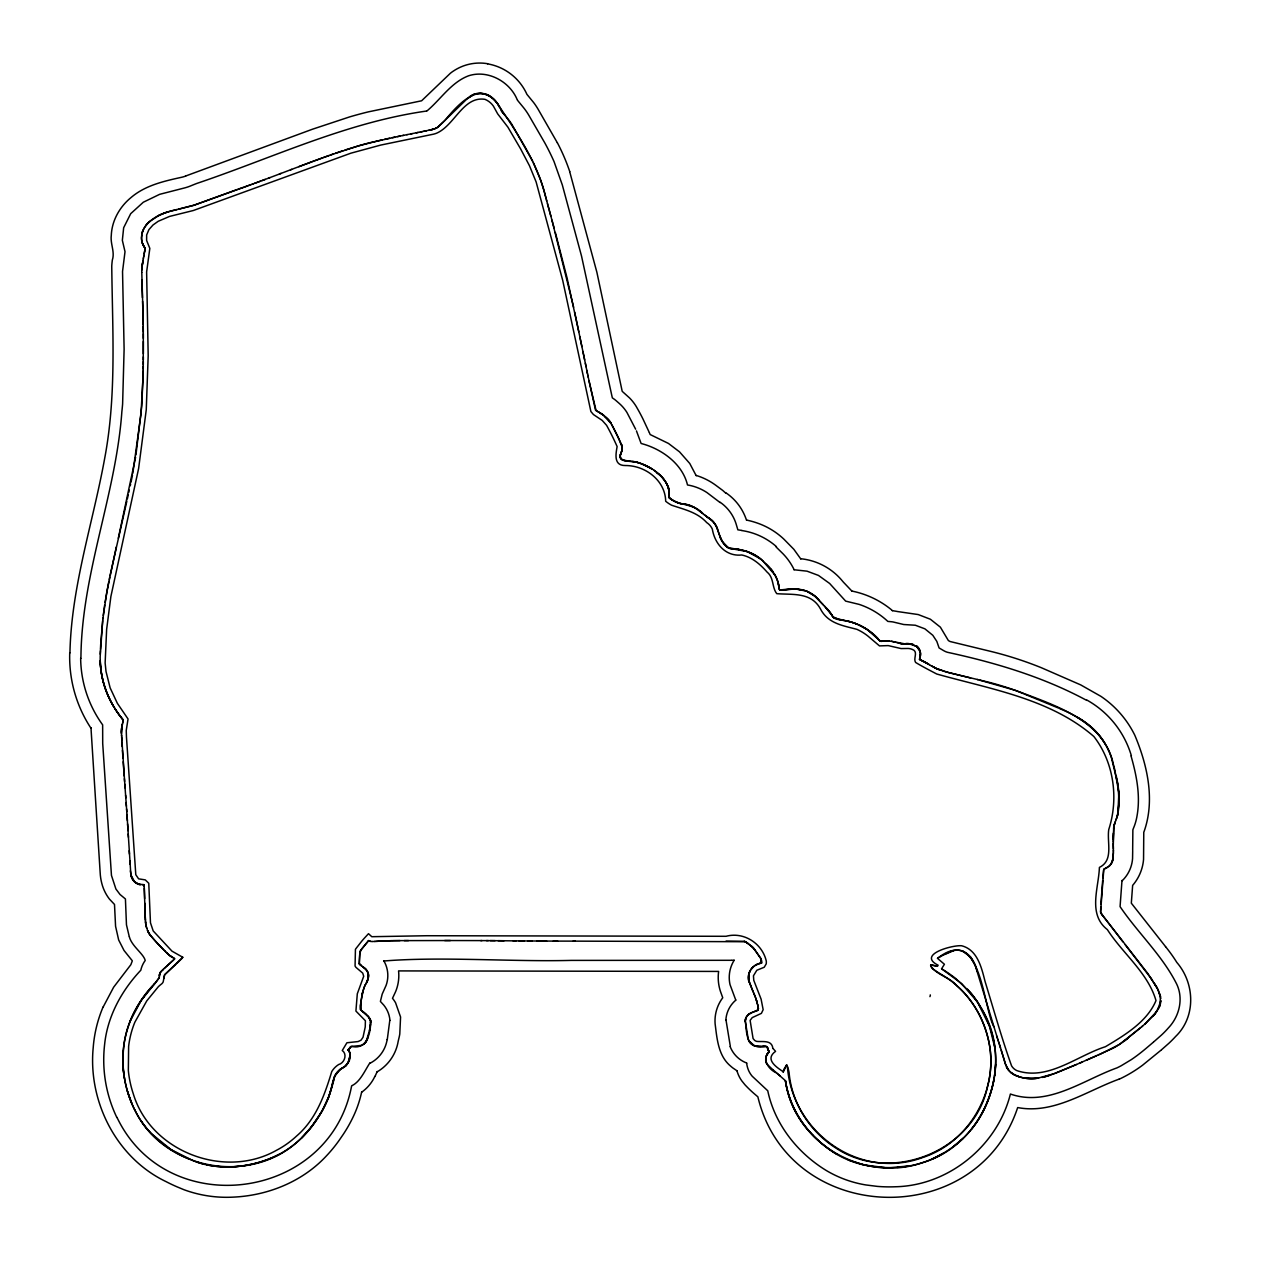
<?xml version="1.0" encoding="UTF-8"?>
<svg xmlns="http://www.w3.org/2000/svg" width="1261" height="1261" viewBox="0 0 1261 1261"><rect width="100%" height="100%" fill="white"/><g stroke="black" fill="none" stroke-linecap="round" stroke-linejoin="round"><path stroke-width="1.5" d="M1115.402 821.557L1113.889 826.381A23.376 23.376 0 0 0 1113.668 828.367L1113.227 841.796M143.376 353.774L143.36 341.447M362.238 1011.101L368.354 1016.697L370.513 1020.969A7.172 7.172 0 0 1 370.576 1021.836C370.876 1032.98 366.604 1050.114 351.787 1046.409M143.202 373.492L143.313 333.724M141.784 272.36L143.013 313.485M143.344 359.952L143.36 356.863M164.198 977.117L164.702 974.643L182.782 957.272L171.985 951.157L153.196 930.933L150.469 922.816L148.766 883.283L145.283 879.894L138.615 878.838L135.794 874.708L126.463 737.023L126.242 730.482L128.039 718.975L117.352 703.307L110.148 687.891L106.019 671.498L105.136 662.971L106.633 629.412L110.889 596.5L138.6 468.588L146.26 409.793L148.183 355.744L146.623 271.966L149.823 248.385L146.623 240.488L146.654 234.972L148.908 229.628L153.022 224.978L158.256 221.258L169.557 216.419L193.359 210.508L350.905 153.18L380.664 145.094L432.996 134.281A23.849 23.849 0 0 0 436.574 133.209C454.622 125.485 463.307 95.773 485.012 99.351A19.167 19.167 0 0 1 493.366 106.066L497.701 113.9L507.899 127.156L520.667 148.971L529.462 165.711L536.114 181.899L562.69 280.289L590.889 411.527L593.442 414.554L602.206 420.417L606.588 425.335A260.27 260.27 0 0 1 617.133 446.583C615.778 454.023 613.508 465.687 625.267 465.53C645.711 465.404 665.335 480.804 665.682 501.263A38.587 38.587 0 0 0 671.498 505.172C684.092 509.491 697.238 512.124 706.743 522.606A15.132 15.132 0 0 1 712.323 529.084C714.751 543.775 725.611 556.747 741.752 554.982C752.108 557.157 760.288 564.345 767.082 572.084C774.033 577.57 771.874 587.516 776.76 593.663C792.349 594.94 811.075 591.85 820.407 608.827C827.894 623.486 842.474 625.488 856.944 629.349A52.158 52.158 0 0 1 867.915 636.064L879.484 645.9L888.233 645.6L901.095 648.564L908.188 648.469A12.831 12.831 0 0 1 912.27 649.399C918.733 651.59 912.885 658.431 915.612 662.451C922.406 666.565 929.641 670.285 936.718 674.005C990.736 689.2 1050.334 698.704 1093.854 736.503C1114.062 762.479 1118.759 798.733 1108.75 829.565C1106.811 842.742 1113.857 860.349 1099.403 867.41C1098.694 888.17 1087.565 914.162 1107.363 929.625C1122.731 953.568 1147.999 972.798 1155.99 1000.588C1147.179 1021.757 1124.639 1035.234 1105.424 1046.709C1076.799 1055.851 1048.049 1081.103 1016.87 1070.621A12.074 12.074 0 0 1 1011.558 1065.829C1001.707 1038.197 993.731 1009.698 985.109 981.61C981.61 967.959 977.638 949.943 961.796 945.797C953.757 944.631 916.416 954.309 938.137 965.217L937.475 966.273L932.557 965.217M772.867 1048.427C771.89 1039.679 762.795 1042.043 756.695 1041.397A8.78 8.78 0 0 1 754.708 1040.42L753.085 1038.56L750.122 1020.401L752.234 1017.611L761.392 1013.371L763.157 1009.698L761.108 999.169L753.763 980.301L753.463 975.778L756.821 970.261L764.229 967.25L766.231 963.861A16.913 16.913 0 0 0 766.294 961.103C762.306 943.559 744.006 931.469 726.052 936.292L426.849 935.725L371.79 936.702L368.496 933.692L364.256 938.294A96.025 96.025 0 0 0 361.702 941.242L355.965 948.556A4.776 4.776 0 0 0 355.429 949.423L355.066 965.989A7.708 7.708 0 0 0 356.012 967.408L362.727 973.129L363.704 976.266L357.304 993.794L355.917 1011.07L365.391 1020.748L365.249 1026.911L363.026 1037.267L361.04 1040.167L358.156 1041.554L346.901 1042.768L342.267 1050.508C347.563 1054.212 344.521 1063.039 338.657 1064.536A21.311 21.311 0 0 0 331.753 1071.566C324.629 1095.068 316.101 1119.248 296.698 1135.94A92.179 92.179 0 0 1 276.49 1150.3C224.348 1179.76 150.485 1151.498 133.256 1093.697A104.789 104.789 0 0 1 128.338 1070.557L128.622 1046.425A90.965 90.965 0 0 1 134.864 1022.198L146.765 1000.887L158.287 986.764A31.541 31.541 0 0 1 160.226 985.014L161.771 983.785A6.447 6.447 0 0 0 163.189 981.878L164.482 974.958L175.846 964.366M143.313 364.571L143.328 361.481M143.297 366.116L143.25 369.189M365.391 984.668C369.836 979.056 369.725 970.198 362.679 966.746M143.234 370.734L141.784 405.932L135.952 454.89M143.171 374.706L140.996 413.876L132.815 473.301M1099.891 1054.417L1119.374 1044.439A121.545 121.545 0 0 0 1123.803 1041.381L1144.799 1024.168L1154.666 1014.317L1159.947 1005.49L1160.483 996.521L1157.283 988.151L1147.809 973.492L1101.673 914.193L1100.585 912.129L1100.774 906.769M767.492 1048.868A3.736 3.736 0 0 0 767.114 1046.709L767.555 1047.781A9.852 9.852 0 0 1 767.823 1048.916A5.801 5.801 0 0 0 769.163 1051.642C761.423 1058.625 768.312 1069.612 776.492 1072.859M767.287 1047.071L767.224 1046.945A5.454 5.454 0 0 1 767.555 1047.781L768.753 1051.043A5.533 5.533 0 0 0 769.21 1051.595L766.436 1055.914A15.164 15.164 0 0 0 766.089 1057.096L765.837 1058.31A11.034 11.034 0 0 0 765.726 1059.587L765.726 1060.406A7.251 7.251 0 0 0 766.042 1062.156L767.019 1063.937A26.481 26.481 0 0 0 768.58 1065.608L768.8 1065.844A109.581 109.581 0 0 0 772.977 1069.785M726.021 1020.102L730.355 1046.551M777.202 1073.458L785.43 1080.693C793.736 1143.065 864.195 1183.307 922.579 1162.642C985.408 1144.326 1016.224 1062.235 980.601 1007.129A104.631 104.631 0 0 0 977.496 1002.054L961.733 983.643L941.589 968.779L944.41 964.271L937.475 958.313L940.864 956.453M164.182 977.401L164.135 978.426M176.918 209.531C165.475 212.053 153.416 216.12 145.835 225.593A22.241 22.241 0 0 0 143.045 230.479A21.059 21.059 0 0 0 142.146 233.127L141.516 237.746A16.913 16.913 0 0 0 144.999 248.118L144.716 250.797M69.938 652.899C71.341 586.475 92.967 522.984 104.726 458.137C116.69 394.709 112.402 330.083 111.756 266.024A79.774 79.774 0 0 1 112.339 260.065C115.082 251.759 110.133 243.783 111.299 235.255C111.898 220.628 119.653 206.914 130.845 197.709C144.999 185.477 163.615 181.237 181.395 177.328A30.374 30.374 0 0 0 185.619 176.083M100.249 654.191L100.376 650.66M348.651 1049.199A12.153 12.153 0 0 0 350.7 1046.598L351.52 1046.425L349.628 1048.127A16.141 16.141 0 0 1 348.666 1049.215L347.878 1050.003A5.107 5.107 0 0 1 349.029 1051.233L349.596 1052.336A5.659 5.659 0 0 1 349.833 1053.187A6.715 6.715 0 0 1 349.928 1053.849A8.48 8.48 0 0 1 349.975 1054.921C351.378 1066.491 338.153 1067.689 334.638 1076.405C329.357 1101.184 317.126 1124.576 297.817 1141.426C249.489 1185.734 163.221 1169.577 134.895 1110.169A115.382 115.382 0 0 1 132.042 1104.021L127.487 1091.38A109.723 109.723 0 0 1 124.508 1078.313C118.203 1045.006 129.678 1010.108 152.739 985.676M100.439 649.352L100.707 644.135M748.876 981.893A14.817 14.817 0 0 1 761.471 963.073L760.667 958.218L755.024 949.99A39.643 39.643 0 0 0 753.337 947.973L748.53 943.874M1100.585 912.129L1103.785 869.428M1100.916 904.137L1102.65 880.493M124.476 1078.313A115.382 115.382 0 0 1 123.342 1051.327A119.874 119.874 0 0 1 123.941 1045.085A103.118 103.118 0 0 1 124.445 1041.444A93.219 93.219 0 0 1 125.879 1034.351A96.924 96.924 0 0 1 130.182 1020.921L141.09 1000.619L155.576 982.697A9.915 9.915 0 0 1 156.065 982.24L159.39 977.243M941.573 968.795A135.573 135.573 0 0 1 955.838 978.599L970.702 992.943A92.1 92.1 0 0 1 977.496 1002.054L989.444 1026.044L994.819 1047.67A99.209 99.209 0 0 1 995.654 1064.331L994.63 1075.696M100.785 642.826L102.961 618.016M359.7 954.482L359.369 960.677A91.864 91.864 0 0 0 359.306 963.703L366.1 969.662L368.133 973.019A7.897 7.897 0 0 1 368.417 974.091L368.244 978.205L365.942 983.643M359.748 953.694L361.103 949.754M370.592 1021.836A14.454 14.454 0 0 1 370.545 1023.002L370.466 1024.105A47.461 47.461 0 0 1 370.261 1025.981A67.385 67.385 0 0 1 369.473 1030.552L366.131 1041.665A11.207 11.207 0 0 1 363.404 1044.407M141.705 235.271L141.516 237.746A17.039 17.039 0 0 0 141.752 240.63A16.535 16.535 0 0 0 142.414 243.294L145.015 248.118A10.592 10.592 0 0 1 144.92 249.252L144.589 251.601M1121.991 880.477L1120.067 906.627C1138.005 933.124 1162.374 955.428 1176.781 984.274C1183.653 998.901 1179.287 1016.508 1168.411 1027.904A95.064 95.064 0 0 1 1161.413 1035.108L1153.579 1042.012M1102.886 877.861L1103.58 869.948M102.661 620.633L100.202 656.161A109.187 109.187 0 0 0 100.186 658.668A94.559 94.559 0 0 0 113.585 706.381L116.548 711.109A109.297 109.297 0 0 0 123.247 720.047L122.853 722.08M757.498 1004.182L757.877 1005.726A25.472 25.472 0 0 1 758.019 1006.341A23.392 23.392 0 0 1 758.239 1007.649L758.255 1007.775A8.638 8.638 0 0 1 758.365 1009.052L758.16 1007.161A22.383 22.383 0 0 0 758.019 1006.341L757.735 1005.112M159.469 975.21L159.453 975.273A12.689 12.689 0 0 0 159.375 976.629L159.406 975.935A12.405 12.405 0 0 1 159.469 975.21A7.944 7.944 0 0 1 159.69 974.012L160.699 971.932A6.526 6.526 0 0 0 159.706 974.028M102.866 618.883L106.791 592.087M1160.814 1000.824L1157.299 1010.818L1144.799 1024.168M103.26 615.415L104.663 605.012M141.847 269.996A59.44 59.44 0 0 1 142.162 266.103L143.013 260.349M159.375 977.638L154.441 983.816A41.361 41.361 0 0 0 153.464 984.873L152.975 985.408M362.049 1010.975L360.614 1009.793L360.583 1005.143A67.101 67.101 0 0 1 360.977 1001.25L363.294 990.074A51.433 51.433 0 0 1 364.303 987.016L365.517 984.431M349.975 1054.921A11.664 11.664 0 0 1 349.912 1055.835L348.257 1062.109L345.419 1066.239A6.494 6.494 0 0 1 343.906 1067.184A19.719 19.719 0 0 0 340.092 1069.375L334.638 1076.405L328.632 1097.275L321.949 1111.319L311.42 1126.861L301.742 1137.8A97.428 97.428 0 0 1 278.933 1154.445C256.866 1165.668 230.858 1169.893 206.52 1164.77M621.878 450.429A13.635 13.635 0 0 0 622.099 449.279A11.254 11.254 0 0 0 622.146 448.758A10.056 10.056 0 0 0 622.177 448.238A10.892 10.892 0 0 0 622.193 447.718L621.878 450.429A17.78 17.78 0 0 1 621.578 451.564C615.289 463.843 633.605 460.107 639.768 463.181M773.119 1048.6L775.562 1051.359C764.261 1059.413 776.744 1067.405 783.239 1071.708C783.349 1069.139 785.445 1067.247 786.517 1065.072C787.699 1066.175 788.566 1070.006 789.071 1072.37C791.656 1103.359 809.94 1131.684 836.09 1148.188C891.086 1184.457 974.737 1151.104 987.662 1085.831C997.624 1049.168 983.643 1007.571 954.356 983.612C947.752 977.543 939.303 973.776 932.257 968.495C931.832 967.329 929.152 964.192 931.611 965.059M1113.274 845.248L1113.889 826.381A19.104 19.104 0 0 1 1114.551 823.922L1117.404 815.772A36.017 36.017 0 0 0 1117.924 813.345L1118.854 792.854L1114.819 769.888M122.191 725.091L121.466 733.161M135.589 457.27L118.313 538.242M144.668 251.049L144.337 253.035M142.162 266.103A76.858 76.858 0 0 1 142.603 262.903L143.518 257.591M105.057 602.427L108.84 581.4M783.16 1072.26L786.722 1064.741L787.274 1066.175M144.542 251.885L144.195 253.902M1116.095 819.729L1116.852 817.617A29.46 29.46 0 0 0 1117.404 815.772L1119.09 802.059L1118.034 785.635M144.29 253.319L143.36 258.442M994.298 1077.572C991.146 1096.235 983.501 1114.267 971.632 1129.068A98.516 98.516 0 0 1 963.231 1138.226L953.474 1146.47A112.718 112.718 0 0 1 943.149 1153.342L932.383 1158.891A99.509 99.509 0 0 1 921.145 1163.099A100.927 100.927 0 0 1 909.386 1165.936M143.707 256.535L143.88 255.62M107.027 590.794L116.311 547.006M387.285 1039.521L389.791 1020.401M132.468 475.082L131.002 482.206M123.011 721.371L123.042 721.15A26.576 26.576 0 0 0 123.247 720.047A108.241 108.241 0 0 1 115.019 708.761M109.25 579.382L109.66 577.349M110.085 575.331L126.872 501.058M122.963 721.591L122.601 723.231M130.246 485.769L130.624 483.988M122.616 723.152L121.576 728.574A22.194 22.194 0 0 0 121.403 731.238A26.339 26.339 0 0 0 121.419 732.2L121.45 732.688M128.811 492.326L129.284 490.135M127.361 498.867L128.323 494.501M122.443 723.94L122.317 724.523A63.996 63.996 0 0 0 121.844 726.825M1107.568 867.379L1103.895 869.207L1109.176 866.102A12.578 12.578 0 0 0 1111.193 863.675L1113.179 858.394L1113.384 850.103M159.69 974.012L159.453 975.273A7.188 7.188 0 0 1 160.651 971.916M929.94 996.647L930.129 996.064A4.965 4.965 0 0 0 930.319 995.37L930.255 994.882M944.426 671.451L935.567 668.141A74.84 74.84 0 0 1 933.361 666.911L919.521 659.487L920.483 653.608A10.009 10.009 0 0 0 920.278 652.063L916.779 646.483L908.787 643.677A16.724 16.724 0 0 0 907.242 643.63L904.31 643.804M366.273 1014.616A24.968 24.968 0 0 1 365.391 1013.765L361.34 1010.424A9.867 9.867 0 0 1 360.614 1009.809A28.105 28.105 0 0 1 360.599 1005.159L361.923 995.228A47.776 47.776 0 0 1 362.695 992.123L364.587 986.291A20.365 20.365 0 0 1 365.264 984.904M758.302 1009.635L758.255 1009.714A5.06 5.06 0 0 1 757.199 1010.408L751.777 1012.615M142.225 232.828L143.045 230.479M620.853 458.752A4.082 4.082 0 0 1 620.191 456.829L620.333 455.079A6.683 6.683 0 0 1 620.617 454.228L620.743 453.897A29.886 29.886 0 0 0 621.578 451.58M748.277 1014.601A10.514 10.514 0 0 0 747.237 1015.735A11.901 11.901 0 0 0 746.811 1016.319A9.883 9.883 0 0 0 746.417 1016.918A9.063 9.063 0 0 0 745.881 1017.958L745.33 1021.378L748.151 1038.623M103.103 1007.145L113.632 987.221L130.86 964.681L132.326 960.819L124.019 950.463L118.66 939.965L115.571 926.283L114.499 904.452L109.392 899.03A43.489 43.489 0 0 1 102.504 885.868A52.253 52.253 0 0 1 100.155 872.486L91.123 730.198A38.996 38.996 0 0 1 91.202 727.707M374.99 1076.484L376.724 1072.622A41.534 41.534 0 0 0 377.134 1071.519M182.23 958.076L182.782 957.272M182.136 958.234L176.855 963.436M361.497 949.249L366.525 942.992M752.581 990.405L748.75 980.096L749.144 973.24A14.029 14.029 0 0 1 750.563 970.213A14.628 14.628 0 0 1 751.493 968.889L753.495 966.777A15.605 15.605 0 0 1 755.859 965.075L757.64 964.192M349.628 1048.127L347.989 1049.893M366.667 942.818L368.212 941.1M160.935 971.648L163.095 969.536M368.354 940.927L368.653 940.596A6.305 6.305 0 0 0 372.042 941.51M161.187 971.364L163.205 969.425M443.084 122.207L466.523 99.367M444.975 120.347C457.648 104.852 481.481 77.709 498.521 105.246C517.767 134.06 538.1 163.741 545.997 198.166M444.66 120.662L443.714 121.592M443.289 122.002L442.122 123.137M442.769 122.522L437.425 127.408A12.578 12.578 0 0 1 436.338 128.039L436.274 128.086A10.955 10.955 0 0 0 438.812 126.336L439.364 125.769M441.807 123.436L439.49 125.643M426.959 110.952C440.767 99.351 451.17 82.343 468.603 75.786C487.834 69.513 509.822 81.492 517.262 99.824M164.182 968.511L166.042 966.777M162.968 969.646L174.869 958.738L170.172 955.838A25.267 25.267 0 0 1 168.249 954.293L165.317 951.44M166.657 966.21L173.608 959.889M174.239 959.306L174.27 958.392M466.869 99.067L474.12 94.244A16.488 16.488 0 0 1 480.441 93.409C490.734 93.866 497.843 102.377 501.642 111.126A50.125 50.125 0 0 0 503.927 114.121L508.53 119.669A45.097 45.097 0 0 1 512.061 124.713L532.662 161.25M1141.631 1026.895L1142.687 1025.997M1161.444 1049.83L1168.726 1043.414A114.373 114.373 0 0 0 1175.583 1036.51C1196.122 1016.823 1194.924 983.359 1176.828 962.427A153.527 153.527 0 0 0 1165.542 946.648M1140.559 1027.794L1119.374 1044.439A101.668 101.668 0 0 1 1116.3 1046.378A86.016 86.016 0 0 1 1113.242 1048.159L1079.384 1063.275M1153.263 1042.28L1146.202 1048.269A199.916 199.916 0 0 1 1137.107 1055.52L1134.601 1057.348A142.335 142.335 0 0 1 1131.212 1059.697L1121.124 1065.781A119.18 119.18 0 0 1 1116.978 1067.878C1082.963 1080.078 1048.112 1107.158 1010.392 1094.028C997.593 1145.571 948.918 1185.529 895.625 1186.759A147.836 147.836 0 0 1 877.215 1186.38L865.944 1184.962A113.616 113.616 0 0 1 826.412 1170.586C797.504 1152.98 774.758 1124.276 767.76 1090.781L752.155 1076.169A24.29 24.29 0 0 1 748.482 1070.226L747.757 1068.193A26.733 26.733 0 0 1 746.67 1063.338M1160.908 1050.271L1142.624 1065.167A133.634 133.634 0 0 1 1119.074 1079.258M749.412 1013.686L748.214 1014.664A9.584 9.584 0 0 1 749.412 1013.686A7.203 7.203 0 0 1 751.115 1012.835L753.116 1012.142M993.778 1026.627C982.776 1006.294 981.515 924.203 937.553 958.265M941.132 956.295L942.661 955.397M942.865 955.271L953.836 950.573A18.931 18.931 0 0 1 955.775 950.242L958.187 950.148A13.981 13.981 0 0 1 962.915 951.188L970.671 957.194L975.273 965.469L997.53 1038.481M757.136 1010.471L757.215 1010.439A5.769 5.769 0 0 0 758.176 1009.809L757.798 1010.093A8.133 8.133 0 0 1 757.073 1010.502A16.708 16.708 0 0 1 755.985 1011.023L755.843 1011.086A35.544 35.544 0 0 1 755.071 1011.401L754.299 1011.7M436.133 128.149L435.912 128.259A14.344 14.344 0 0 0 436.338 128.039M343.906 1067.184L340.092 1069.391A16.33 16.33 0 0 0 337.317 1072.023A19.278 19.278 0 0 0 334.654 1076.405M369.962 1062.802C365.028 1070.148 360.236 1081.985 351.693 1085.784A26.245 26.245 0 0 0 351.535 1086.336C329.688 1200.913 167.082 1222.319 116.989 1117.404M1119.027 1079.164C1086.462 1090.938 1054.023 1114.488 1017.674 1107.568C976.455 1232.044 788.787 1225.755 757.861 1096.818L753.684 1093.24A117.399 117.399 0 0 1 744.967 1084.791L741.767 1080.835A32.392 32.392 0 0 1 736.944 1070.762M1086.225 1060.28L1095.005 1056.482M1082.253 1062.03L1058.42 1072.023M1076.5 1064.52L1052.935 1074.12M1095.825 1056.135L1096.629 1055.788M1098.268 1055.11L1099.072 1054.763M185.603 176.036L312.381 129.252L349.754 116.863A404.639 404.639 0 0 1 368.354 111.866L421.615 100.785L450.303 73.327A41.834 41.834 0 0 1 452.541 71.625L455.205 69.907A47.146 47.146 0 0 1 487.597 63.712M1057.695 1072.307L1054.779 1073.442M279.453 174.018L291.717 169.352M268.388 178.195L281.03 173.419M290.534 169.809L310.931 162.117M269.98 177.612L254.517 183.381M298.841 166.657L322.028 158.035M265.236 179.393L262.067 180.575M260.491 181.174L244.776 186.896M1054.038 1073.71L1037.693 1078.234L1024.31 1078.045A37.893 37.893 0 0 1 1018.793 1076.595A40.399 40.399 0 0 1 1016.051 1075.538L1015.83 1075.444A25.803 25.803 0 0 1 1014.301 1074.735L1011.023 1072.559A16.645 16.645 0 0 1 1008.516 1069.895L1005.506 1064.221L1001.297 1050.334M312.318 161.613L313.705 161.093M315.092 160.588L333.645 153.889M252.09 184.264L253.303 183.822M1052.541 1074.262L1050.255 1075.081A81.776 81.776 0 0 1 1045.337 1076.626L1041.964 1077.461M323.415 157.53L328.979 155.529M250.876 184.721L248.433 185.588M330.366 155.04L358.36 145.882L382.13 139.829M247.219 186.029L194.62 205.023L178.431 209.184M243.562 187.322L238.66 189.008M335.536 153.227L343.102 150.658M429.575 130.088L431.278 129.725A38.539 38.539 0 0 0 432.633 129.426L432.791 129.379A18.852 18.852 0 0 0 433.926 129.048L435.77 128.323A14.833 14.833 0 0 1 435.203 128.575A18.458 18.458 0 0 1 434.572 128.811A19.325 19.325 0 0 1 433.926 129.048L430.6 129.867M237.446 189.434L193.28 205.464L167.918 211.88A67.558 67.558 0 0 0 163.205 213.535A55.61 55.61 0 0 0 158.65 215.568L149.791 221.416A27.994 27.994 0 0 0 145.819 225.577M434.005 129.016L434.083 128.985A18.332 18.332 0 0 1 432.791 129.379A35.781 35.781 0 0 1 431.278 129.725M345.01 150.027L362.206 144.779A321.933 321.933 0 0 1 370.025 142.682L403.63 135.321M759.516 963.514L761.471 963.073A12.279 12.279 0 0 0 761.439 960.74A7.219 7.219 0 0 0 761.234 959.589A7.33 7.33 0 0 0 760.903 958.723L753.337 947.973A16.882 16.882 0 0 0 751.146 945.908L745.393 941.762A11.995 11.995 0 0 1 745.96 942.077A12.72 12.72 0 0 1 746.717 942.55L746.827 942.629A31.036 31.036 0 0 1 748.057 943.512L748.293 943.701M384.684 139.262L389.775 138.174M429.229 130.151L423.57 131.333M426.517 111.047C346.286 122.427 272.849 157.814 196.748 183.46A336.088 336.088 0 0 0 189.844 186.234A53.498 53.498 0 0 1 183.192 188.283L159.643 194.336L143.328 202.217L130.703 213.676L123.657 227.737L122.349 240.315L125.012 251.696L122.538 271.478L124.114 349.171L122.616 403.993A256.645 256.645 0 0 1 121.86 411.685C115.886 495.21 81.35 574.244 80.925 658.4M392.329 137.622L394.898 137.102M426.517 130.734L425.162 131.018M429.008 130.198L429.922 130.009M423.806 131.286L416.319 132.799M397.451 136.566L400.005 136.062M420.402 131.979L422.435 131.57M402.732 135.51L407.256 134.612M410.881 133.887L418.132 132.437M406.799 134.691L412.252 133.619M909.402 1165.936L890.833 1167.607A133.776 133.776 0 0 1 884.497 1167.528L863.99 1164.943L848.306 1160.025A91.533 91.533 0 0 1 837.083 1154.461C810.429 1138.715 790.032 1111.666 785.43 1080.693A106.413 106.413 0 0 0 788.96 1095.51A99.572 99.572 0 0 0 794.446 1109.191A98.941 98.941 0 0 0 802.154 1122.258A105.309 105.309 0 0 0 812.667 1135.01M476.185 93.677L480.457 93.393A19.908 19.908 0 0 1 486.478 94.764A23.455 23.455 0 0 1 491.853 97.727A24.022 24.022 0 0 1 496.345 101.999A21.721 21.721 0 0 1 499.545 107.374M1038.544 1078.108L1035.092 1078.518A41.345 41.345 0 0 1 1024.295 1078.06M745.897 1017.958A7.755 7.755 0 0 0 745.503 1019.046A7.345 7.345 0 0 0 745.314 1020.086A5.328 5.328 0 0 0 745.267 1020.732A6.163 6.163 0 0 0 745.314 1021.221C746.685 1030.253 745.598 1046.394 758.633 1046.614A27.316 27.316 0 0 0 761.691 1046.551L763.189 1046.441M762.117 1046.52L767.003 1046.63M904.878 643.756L905.556 643.709A31.809 31.809 0 0 1 907.242 643.63M904.547 643.788L888.548 640.793L880.698 641.25M380.191 941.163L376.345 941.368M382.603 941.021L374.612 941.447M381.736 941.084L384.321 940.927M383.974 940.958L385.866 940.848M761.25 1046.583L754.204 1045.605L748.703 1040.64A7.613 7.613 0 0 1 748.498 1040.026A19.073 19.073 0 0 1 748.199 1038.828M385.346 940.879L392.581 940.627M386.386 940.816L399.989 940.596M372.137 941.51L373.114 941.494A31.399 31.399 0 0 0 373.855 941.478L375.352 941.415M731.585 960.283L734.091 960.22M731.081 960.299L571.138 960.393C510.721 961.922 440.909 956.311 383.628 961.024M573.109 941.132L745.283 941.715A12.137 12.137 0 0 1 746.733 942.55A29.366 29.366 0 0 1 748.057 943.512M393.085 940.627L450.366 940.548M726.052 941.116L744.116 941.337M142.241 884.702L143.943 884.702L138.883 884.182L134.47 881.691L130.845 874.756L126.983 814.48M404.245 940.596L408.501 940.58M793.957 569.751L807.04 571.17L818.468 575.426L829.628 583.465L845.658 601.119L859.119 604.382A77.914 77.914 0 0 1 887.839 621.405L891.716 621.768A47.524 47.524 0 0 1 893.04 621.957L903.743 624.526L915.328 625.235L924.88 628.829L932.809 635.292L936.828 641.408L939.098 647.949L943.133 650.329A30.737 30.737 0 0 0 945.387 651.527A16.503 16.503 0 0 0 947.689 652.347C995.749 662.75 1043.257 676.968 1086.746 700.407M444.692 940.533L481.986 940.596M553.264 941.1L575.315 941.132M480.709 940.596L495.1 940.659M486.415 940.611L488.306 940.611M557.661 941.116L528.044 940.974M537.028 941.037L546.644 941.084M490.214 940.627L516.048 940.879M532.032 941.005L519.043 940.911M498.095 940.69L504.085 940.738M513.054 940.848L524.04 940.942M622.477 460.107L627.946 460.848M738.568 549.386A93.219 93.219 0 0 0 729.678 548.377C741.752 548.945 755.15 552.696 763.914 561.98M823.307 604.902L821.778 603.341A51.512 51.512 0 0 1 819.272 600.583L813.708 595.145L807.481 591.504A29.255 29.255 0 0 0 804.187 590.337L796.243 589.045L779.85 589.864L795.959 589.029L806.662 591.173L815.221 596.374L826.065 607.723A56.446 56.446 0 0 1 829.013 611.018M889.32 640.872L883.141 641.092A9.536 9.536 0 0 1 881.943 641.297A5.265 5.265 0 0 1 881.171 641.313M729.552 548.346L747.142 551.546L760.509 558.907M351.977 1046.394L361.734 1045.385A11.16 11.16 0 0 0 366.131 1041.665A12.72 12.72 0 0 0 367.518 1039.001A17.165 17.165 0 0 0 368.354 1035.99M850.198 621.783L840.062 619.813A33.416 33.416 0 0 1 837.493 619.372M629.271 460.911L637.183 462.377A55.121 55.121 0 0 1 648.517 466.901C658.857 472.386 669.686 482.143 669.071 494.832M839.7 619.75L832.906 616.802M857.59 624.431L854.706 623.249A66.486 66.486 0 0 0 847.896 621.184L845.059 620.538A40.305 40.305 0 0 0 844.113 620.365L834.073 617.937L824.316 605.942M931.28 965.012L936.702 966.052M930.965 964.964L931.201 966.525M741.846 530.44L737.858 529.825L736.014 523.63A41.377 41.377 0 0 0 720.204 502.304M140.538 884.544L138.883 884.182A11.444 11.444 0 0 1 136.062 882.921A10.577 10.577 0 0 1 133.761 880.966A11.302 11.302 0 0 1 132.153 878.57A14.423 14.423 0 0 1 131.176 876.032L130.372 870.831M970.576 677.961L945.025 671.624M978.142 679.679L948.824 672.68L936.088 668.409A70.695 70.695 0 0 1 933.361 666.911M977.322 679.49L1015.2 690.287L1058.168 707.925M979.986 680.105L988.987 682.28A303.57 303.57 0 0 1 1010.014 688.522L1023.759 693.408M891.495 641.25L895.783 642.322M904.09 643.819A19.609 19.609 0 0 1 902.687 643.867A8.575 8.575 0 0 1 902.025 643.835A13.209 13.209 0 0 1 900.59 643.583L896.666 642.558M205.149 1164.439L202.406 1163.761A87.545 87.545 0 0 1 196.259 1161.854A95.552 95.552 0 0 1 193.201 1160.719L171.149 1149.685L151.115 1133.418A94.417 94.417 0 0 1 141.216 1121.061A94.796 94.796 0 0 1 136.945 1114.093L134.895 1110.169M852.468 622.477L854.706 623.249A58.164 58.164 0 0 1 867.174 629.554L880.367 641.124A10.782 10.782 0 0 1 878.35 639.248M1025.445 694.086C1059.744 707.011 1104.857 723.042 1113.321 764.119M641.077 463.591L652.457 469.171M1059.413 708.493C1077.335 715.949 1095.226 726.352 1105.062 743.801A71.987 71.987 0 0 1 1108.592 750.594M744.573 941.415A4.776 4.776 0 0 1 745.188 941.683L745.456 941.809M706.065 516.096A50.582 50.582 0 0 0 709.391 518.602C720.772 525.175 717.083 542.545 729.362 548.299A5.879 5.879 0 0 1 728.559 547.936L722.364 541.552L719.085 534.238M859.025 625.015L867.174 629.57A59.267 59.267 0 0 1 877.908 638.901L878.113 639.091M728.559 547.936L728.637 547.983A8.685 8.685 0 0 1 727.518 547.242L727.518 547.258M779.424 589.644L779.393 589.628A1.939 1.939 0 0 0 779.913 589.88L779.913 589.88A5.501 5.501 0 0 0 780.795 590.069A8.811 8.811 0 0 0 781.993 590.148A16.204 16.204 0 0 0 784.61 589.896A64.721 64.721 0 0 1 791.64 589.06A42.322 42.322 0 0 1 798.544 589.202M599.022 412.315L597.746 411.59A20.964 20.964 0 0 1 596.09 410.55L588.919 380.649M598.912 412.252L603.924 415.578M173.671 958.061L170.172 955.838M929.515 664.657L926.189 662.75A51.859 51.859 0 0 0 920.94 660.181A8.969 8.969 0 0 1 919.521 659.503A8.338 8.338 0 0 1 919.821 658.258A14.533 14.533 0 0 0 920.467 655.168A11.113 11.113 0 0 0 920.483 653.608M931.17 665.65L935.567 668.141A33.874 33.874 0 0 0 939.744 670.048M702.944 513.574C694.023 503.454 679.238 506.039 669.244 497.937A7.755 7.755 0 0 1 669.165 497.323L669.071 494.611M736.865 1070.699L733.004 1068.067A36.017 36.017 0 0 1 730.686 1066.16C718.187 1055.883 717.02 1038.686 715.113 1023.79A38.508 38.508 0 0 1 722.742 997.75L720.394 991.241A44.608 44.608 0 0 1 718.628 971.427L398.571 970.907A42.401 42.401 0 0 1 395.623 991.619L392.502 998.302A37.152 37.152 0 0 1 395.576 1002.779L400.572 1017.028L399.784 1033.988A57.439 57.439 0 0 1 399.091 1037.488L398.381 1040.451A33.212 33.212 0 0 0 398.145 1041.539A43.536 43.536 0 0 1 377.275 1071.771M720.047 502.524L706.948 492.562A50.03 50.03 0 0 0 687.497 484.965C683.478 468.099 669.559 455.41 654.317 448.254A73.658 73.658 0 0 0 642.101 443.746L641.124 443.494L636.442 430.884M718.943 533.734L717.288 528.469A22.178 22.178 0 0 0 714.467 523.268A20.365 20.365 0 0 0 709.407 518.602L695.237 507.962A30.563 30.563 0 0 0 689.578 505.33A27.6 27.6 0 0 0 682.863 503.959A17.67 17.67 0 0 1 679.38 503.281A26.166 26.166 0 0 1 675.66 501.894A32.881 32.881 0 0 1 669.244 497.937A7.881 7.881 0 0 1 669.165 497.323A19.735 19.735 0 0 1 669.102 495.967M709.407 518.586L704.174 514.583M653.687 470.054L659.629 474.735A38.949 38.949 0 0 1 663.475 478.881M917.283 646.909L912.68 644.434A18.521 18.521 0 0 0 910.284 643.882A17.686 17.686 0 0 0 908.787 643.677M359.684 964.318A6.037 6.037 0 0 0 360.347 964.933A25.157 25.157 0 0 0 361.308 965.705L361.497 965.863M622.745 391.824L629.633 398.019A46.909 46.909 0 0 1 636.348 406.688L637.372 408.501A196.48 196.48 0 0 1 642.874 418.794L649.305 432.523M587.736 374.864L595.476 410.03A6.084 6.084 0 0 0 596.106 410.534L600.74 413.324A24.936 24.936 0 0 1 603.593 415.263L611.207 423.743M604.287 415.878L604.996 416.477A54.223 54.223 0 0 1 606.383 417.69A26.702 26.702 0 0 1 609.221 420.622A17.418 17.418 0 0 1 610.466 422.435A19.719 19.719 0 0 1 610.734 422.876L610.97 423.302M779.976 1075.854L772.977 1069.785M168.249 954.293L166.499 952.622M776.145 547.022L783.018 553.8A60.607 60.607 0 0 1 794.115 569.657M764.938 562.958C772.741 568.695 779.219 581.274 779.077 589.186A4.776 4.776 0 0 1 778.888 587.989A29.003 29.003 0 0 0 777.753 581.305M365.391 1013.749L367.187 1015.468A18.757 18.757 0 0 1 368.37 1016.681A11.191 11.191 0 0 1 369.568 1018.321A7.393 7.393 0 0 1 370.529 1020.969A10.387 10.387 0 0 1 370.529 1023.002M163.694 949.832L165.002 951.109M163.914 950.053L155.623 941.4A127.014 127.014 0 0 1 150.185 935.016L149.886 934.606A16.125 16.125 0 0 1 149.365 933.912L147.442 930.24A21.61 21.61 0 0 0 148.656 932.73A16.582 16.582 0 0 0 149.365 933.912L149.917 934.653M163.378 949.517L163.047 949.186A205.575 205.575 0 0 1 156.427 942.282L150.091 934.874M164.781 950.904L165.648 951.756M775.326 575.505L762.889 560.987A42.023 42.023 0 0 0 755.323 555.281A44.009 44.009 0 0 0 747.142 551.561A56.824 56.824 0 0 0 738.568 549.433M851.79 590.983L844.649 583.465A32.739 32.739 0 0 1 842.679 581.321A61.947 61.947 0 0 0 800.798 558.749M1165.558 946.633L1131.322 903.175L1132.646 885.38A45.428 45.428 0 0 0 1143.554 859.435L1143.774 832.228A30.012 30.012 0 0 1 1144.2 831.172C1155.186 799.852 1147.337 764.923 1134.805 735.242A100.139 100.139 0 0 0 1100.821 696.293L1080.677 684.881L1041.413 667.747A366.793 366.793 0 0 0 989.554 651.102L950.085 641.518L948.382 640.572L940.391 627.19L930.397 619.246L918.244 614.564L897.69 611.569A56.083 56.083 0 0 0 892.347 610.718M1125.269 944.836L1151.025 978.347A76.401 76.401 0 0 0 1152.176 980.128M1122.92 941.809L1102.019 914.698A17.055 17.055 0 0 1 1101.026 913.169A6.242 6.242 0 0 1 1100.648 912.365A16.692 16.692 0 0 0 1102.918 915.707M123.247 720.047C109.36 703.433 100.644 682.296 100.265 660.543M1151.025 978.347L1158.26 990.043L1160.75 998.523M800.782 558.97L793.847 549.307L783.743 539.014A73.721 73.721 0 0 0 756.868 522.905A83.557 83.557 0 0 0 746.528 520.068M113.569 706.381L110.858 701.51A94.811 94.811 0 0 1 103.024 681.003A93.661 93.661 0 0 1 100.249 661.489M611.049 423.444L611.9 425.004M611.774 424.768L612.972 426.99M612.31 425.745L619.277 439.648M557.33 142.761L538.195 109.392A69.45 69.45 0 0 0 533.608 102.519L526.925 94.354A53.009 53.009 0 0 0 487.566 63.854M613.492 427.968L613.886 428.724A264.574 264.574 0 0 1 617.858 436.637L622.177 447.198A9.536 9.536 0 0 1 622.193 447.718L622.193 447.529M931.359 966.872C937.68 975.257 950.195 977.559 957.052 985.929C975.194 1001.786 986.386 1024.689 990.043 1048.317C996.253 1094.296 967.723 1142.545 923.351 1157.299C859.703 1181.068 792.192 1132.583 787.384 1066.459M635.639 429.197L626.938 412.457A40.699 40.699 0 0 0 619.387 403.552L615.841 400.446A37.72 37.72 0 0 0 614.343 399.264L612.357 397.877L611.869 395.796L581.526 256.062L562.311 184.926L554.052 161.613A243.341 243.341 0 0 0 544.768 142.84L528.658 114.987A63.428 63.428 0 0 0 523.662 107.784L518.208 101.148A23.817 23.817 0 0 1 517.499 100.171M533.356 162.748L540.307 179.314A203.431 203.431 0 0 1 542.072 184.61A230.621 230.621 0 0 1 543.712 189.954L546.738 200.909M619.514 440.136L621.563 444.692M649.431 432.791L650.156 434.541L668.472 443.446L679.537 451.864L689.767 463.496L696.182 475.681M752.833 991.004L753.211 991.903M754.173 994.157L750.784 986.134M735.73 999.989L730.009 984.573A32.691 32.691 0 0 1 734.154 960.267M753.574 992.738L754.976 996.143A58.81 58.81 0 0 1 756.49 1000.509L757.672 1004.907M754.299 994.44L754.976 996.143M129.363 936.86C131.727 946.191 143.565 953.726 145.22 960.472A25.74 25.74 0 0 0 140.806 970.229C121.592 990.579 107.39 1016.508 104.6 1044.628A133.193 133.193 0 0 0 116.832 1117.467M129.237 936.545L126.463 924.833L125.422 898.967L120.016 894.475L115.902 889.005L111.457 875.418L102.708 743.47L102.645 724.854A115.429 115.429 0 0 1 80.657 658.4M746.528 520.052L745.204 516.663A52.489 52.489 0 0 0 726.304 493.098M569.688 171.654L596.879 272.266L622.209 391.367M999.406 1044.407L1004.213 1060.044A58.29 58.29 0 0 0 1004.576 1061.336L1004.623 1061.51A50.834 50.834 0 0 0 1004.97 1062.629A36.805 36.805 0 0 0 1005.443 1064.048A30.989 30.989 0 0 0 1005.994 1065.435A25.315 25.315 0 0 0 1006.341 1066.239L1006.388 1066.349A21.878 21.878 0 0 0 1006.719 1067.042A19.057 19.057 0 0 0 1008.516 1069.911M1000.54 1047.954L998.523 1041.649M997.908 1039.663L998.271 1040.845M996.773 1036.116L999.027 1043.225M1131.038 755.985C1136.524 775.168 1140.543 795.36 1137.138 815.3A56.099 56.099 0 0 1 1134.506 825.608L1133.261 828.761A34.504 34.504 0 0 0 1132.867 829.864L1132.662 850.45M553.075 224.222L554.21 228.336M551.94 220.108L573.645 307.274M552.696 222.85L549.323 210.508M555.329 232.45L567.056 277.893L578.799 331.832M550.821 215.994L547.479 203.651M756.49 1000.509A69.418 69.418 0 0 1 756.931 1002.069L757.357 1003.661M548.961 209.137L548.22 206.394M546.376 199.537L547.715 204.566M1113.699 765.569L1113.416 764.481M1113.889 766.294L1114.645 769.178M1117.845 784.295L1111.493 757.987A78.292 78.292 0 0 0 1110.137 754.251A75.896 75.896 0 0 0 1108.592 750.594M574.685 312.176L584.663 359.858M582.897 351.472L588.209 377.181M581.873 346.57L579.824 336.734M585.372 363.31L586.081 366.778M586.791 370.245L587.5 373.713M145.945 925.117L146.97 928.979A24.448 24.448 0 0 1 146.765 928.332A29.381 29.381 0 0 1 146.56 927.686A28.01 28.01 0 0 1 146.229 926.409A28.136 28.136 0 0 1 145.945 925.117A25.504 25.504 0 0 1 145.582 922.532L145.504 921.334M145.582 922.548L145.409 919.726M124.792 784.216L125.816 797.961M124.398 778.699L124.587 781.457M125.611 795.218L126.399 806.22M125.06 787.873L121.482 733.65M126.147 802.548L127.393 820.58M123.2 761.77L124.193 775.956M126.604 808.979L126.794 811.721M122.932 757.971L122.427 750.342M127.597 823.937L128.023 830.621M128.228 833.978L128.433 837.32M121.954 742.729L122.191 746.544M129.221 850.718L129.426 854.075M129.804 860.774L129.993 864.132M145.456 920.388L145.362 918.875M121.797 739.86L121.844 740.822M145.409 919.521L145.204 915.391M144.243 886.656L144.164 884.938L145.094 912.791M121.655 736.991L121.75 738.899M145.299 917.582L145.346 918.449M121.45 732.925L121.497 733.807M121.56 735.084L121.608 736.03M145.236 916.274L145.283 917.141M145.22 915.833L145.157 914.099M144.321 888.359L144.668 898.636M145.188 914.966L144.794 903.207M142.588 301.253L143.218 324.471M142.43 297.628L141.862 279.863M1113.431 851.522L1113.29 846.052M1132.693 851.207L1132.567 858.552A34.205 34.205 0 0 1 1122.211 880.714M669.055 493.697L669.039 492.799A25.188 25.188 0 0 0 668.787 489.804A16.582 16.582 0 0 0 668.409 488.18A22.903 22.903 0 0 0 666.486 483.499A30.942 30.942 0 0 0 663.459 478.896M1113.337 848.763L1113.242 843.12M143.045 314.84L143.155 320.231M1113.463 852.515L1112.517 860.964A13.162 13.162 0 0 1 1111.193 863.69M143.187 321.571L143.344 338.358M143.25 326.016L143.297 332.179M741.831 530.566A66.691 66.691 0 0 1 776.461 546.675M1086.919 700.076A94.291 94.291 0 0 1 1131.401 755.891M746.78 1063.055A28.483 28.483 0 0 1 730.151 1046.63M725.863 1020.102A28.168 28.168 0 0 1 735.841 1000.115M383.864 960.882A29.035 29.035 0 0 1 386.102 985.377L382.288 993.889A22.95 22.95 0 0 0 382.13 994.377L380.396 1001.439L383.77 1005.112A27.868 27.868 0 0 1 389.948 1020.401M387.159 1039.49A32.234 32.234 0 0 1 370.167 1063.181M349.029 1051.233A5.454 5.454 0 0 1 349.581 1052.336M349.928 1055.835A21.437 21.437 0 0 1 349.155 1059.539A20.302 20.302 0 0 1 347.689 1063.338M347.658 1063.322A11.601 11.601 0 0 1 346.412 1065.246A7.519 7.519 0 0 1 345.435 1066.254M334.638 1076.405A31.147 31.147 0 0 0 333.203 1080.441A54.712 54.712 0 0 0 332.1 1085.075M332.1 1085.075A76.101 76.101 0 0 1 329.673 1094.312A84.913 84.913 0 0 1 326.205 1103.06A98.169 98.169 0 0 1 321.933 1111.319A132.704 132.704 0 0 1 317.015 1119.106A147.348 147.348 0 0 1 311.42 1126.861M311.404 1126.845A109.66 109.66 0 0 1 301.742 1137.816M278.917 1154.461A100.328 100.328 0 0 1 265.898 1160.167A114.373 114.373 0 0 1 252.184 1164.076A123.846 123.846 0 0 1 239.748 1166.204A110.227 110.227 0 0 1 227.295 1166.977A97.475 97.475 0 0 1 214.843 1166.22A91.013 91.013 0 0 1 202.406 1163.761A87.561 87.561 0 0 1 196.259 1161.854M189.639 1159.237A137.827 137.827 0 0 1 175.563 1152.333M175.578 1152.318A113.033 113.033 0 0 1 162.669 1143.806A99.367 99.367 0 0 1 151.115 1133.434A94.449 94.449 0 0 1 141.216 1121.061M132.042 1104.021A113.458 113.458 0 0 1 127.487 1091.38M130.167 1020.937A104.458 104.458 0 0 1 136.22 1008.469A121.876 121.876 0 0 1 143.738 996.852M143.722 996.836A156.049 156.049 0 0 1 152.518 985.944M350.668 1046.583A10.056 10.056 0 0 1 349.628 1048.127M362.758 1011.527A24.337 24.337 0 0 1 365.406 1013.734M359.684 964.302A2.585 2.585 0 0 1 359.306 963.703L359.921 951.298L368.653 940.596A6.084 6.084 0 0 0 370.655 941.4M363.2 967.124A40.21 40.21 0 0 1 363.972 967.723A18.679 18.679 0 0 1 366.116 969.662A10.829 10.829 0 0 1 367.282 971.206A8.449 8.449 0 0 1 368.133 973.019M368.417 974.091A8.922 8.922 0 0 1 368.543 975.888M368.559 975.888A11.979 11.979 0 0 1 367.897 979.324A21.973 21.973 0 0 1 366.746 982.051M755.859 965.075A16.551 16.551 0 0 1 761.471 963.073M758.255 1007.775A9.584 9.584 0 0 1 758.35 1008.642M750.799 986.134A62.057 62.057 0 0 1 749.192 981.799A18.584 18.584 0 0 1 748.735 980.096A12.815 12.815 0 0 1 748.53 978.347A13.918 13.918 0 0 1 748.719 974.848A13.524 13.524 0 0 1 749.144 973.24A14.029 14.029 0 0 1 749.759 971.711M751.493 968.874A15.274 15.274 0 0 1 753.495 966.777M769.21 1051.595A6.825 6.825 0 0 0 768.154 1052.667A9.111 9.111 0 0 0 767.35 1053.865M768.753 1051.043A5.375 5.375 0 0 1 768.233 1050.192A5.123 5.123 0 0 1 767.839 1048.916M766.499 1046.394A6.967 6.967 0 0 0 765.301 1046.346L758.633 1046.614A13.414 13.414 0 0 1 755.087 1045.968A12.815 12.815 0 0 1 752.518 1044.723A12.342 12.342 0 0 1 751.036 1043.682A9.725 9.725 0 0 1 749.822 1042.469A6.857 6.857 0 0 1 748.687 1040.64M767.019 1063.937A6.636 6.636 0 0 1 766.546 1063.322A5.186 5.186 0 0 1 766.058 1062.156M765.726 1060.406A9.079 9.079 0 0 1 765.726 1059.587M765.837 1058.31A13.225 13.225 0 0 1 766.089 1057.096M766.436 1055.914A11.948 11.948 0 0 1 767.334 1053.865M981.011 1007.87A126.888 126.888 0 0 1 985.046 1015.594A114.089 114.089 0 0 1 991.256 1031.403A102.661 102.661 0 0 1 994.819 1047.67M995.654 1064.331A103.528 103.528 0 0 1 993.636 1081.307A111.614 111.614 0 0 1 991.54 1089.898A122.018 122.018 0 0 1 989.349 1096.755A119.322 119.322 0 0 1 984.636 1108.277A106.554 106.554 0 0 1 978.757 1119.059A100.486 100.486 0 0 1 971.632 1129.068M963.231 1138.226A104.947 104.947 0 0 1 953.474 1146.454M943.149 1153.326A105.877 105.877 0 0 1 932.399 1158.906M909.402 1165.936A106.618 106.618 0 0 1 897.154 1167.387M884.497 1167.528A118.928 118.928 0 0 1 872.06 1166.441A103.402 103.402 0 0 1 859.986 1163.982A94.859 94.859 0 0 1 848.306 1160.025M837.099 1154.461A95.379 95.379 0 0 1 831.693 1151.041A116.028 116.028 0 0 1 825.261 1146.344A121.923 121.923 0 0 1 812.651 1135.026M1154.524 983.69A73.217 73.217 0 0 1 1157.299 988.151M1159.852 994.015A22.335 22.335 0 0 1 1160.483 996.521M1160.814 1000.824A18.379 18.379 0 0 1 1158.859 1008.138M1156.416 1012.079A54.806 54.806 0 0 1 1152.806 1016.461M1018.793 1076.595A40.431 40.431 0 0 1 1016.051 1075.538L1014.301 1074.719A17.654 17.654 0 0 1 1011.023 1072.559M977.291 971.648A77.394 77.394 0 0 0 975.872 967.045A44.608 44.608 0 0 0 973.949 962.379A28.451 28.451 0 0 0 971.6 958.376A22.824 22.824 0 0 0 968.621 954.987A21.248 21.248 0 0 0 965.39 952.481A16.551 16.551 0 0 0 962.931 951.188M955.775 950.242A15.636 15.636 0 0 1 958.187 950.148M953.836 950.558A24.542 24.542 0 0 0 951.251 951.298A40.983 40.983 0 0 0 945.86 953.663M1077.777 717.462A90.477 90.477 0 0 1 1084.365 721.655A77.488 77.488 0 0 1 1090.513 726.446A70.648 70.648 0 0 1 1100.821 737.433A69.04 69.04 0 0 1 1105.062 743.801M1116.332 776.413A134.486 134.486 0 0 1 1118.412 788.283A93.866 93.866 0 0 1 1119.138 800.499A75.518 75.518 0 0 1 1118.003 812.998M720.031 537.249A17.37 17.37 0 0 0 720.709 538.825A24.243 24.243 0 0 0 722.364 541.552A32.676 32.676 0 0 0 724.602 544.516A21.752 21.752 0 0 0 726.336 546.281A16.125 16.125 0 0 0 727.518 547.258M770.865 569.105A43.52 43.52 0 0 1 773.261 572.195M774.333 573.818A29.523 29.523 0 0 1 778.935 587.989M798.544 589.234A32.928 32.928 0 0 1 804.187 590.321M807.481 591.504A29.145 29.145 0 0 1 813.708 595.145A33.968 33.968 0 0 1 819.272 600.583M828.997 611.033A30.768 30.768 0 0 1 832.024 615.463A9.3 9.3 0 0 0 832.89 616.802M833.537 617.527A8.244 8.244 0 0 1 832.039 615.463M833.553 617.512A6.715 6.715 0 0 0 835.255 618.631A11.459 11.459 0 0 0 837.493 619.34M842.742 620.16A45.68 45.68 0 0 1 844.113 620.365M878.302 639.295A19.561 19.561 0 0 0 879.469 640.478A4.477 4.477 0 0 0 880.367 641.14M917.283 646.909A9.552 9.552 0 0 1 919.159 649.179A9.584 9.584 0 0 1 920.278 652.063M620.239 455.505A6.463 6.463 0 0 1 620.617 454.228M623.139 460.391A4.272 4.272 0 0 1 620.065 456.167M145.015 248.118A17.26 17.26 0 0 1 142.414 243.294M437.425 127.408A8.985 8.985 0 0 0 438.292 126.778A11.775 11.775 0 0 0 438.796 126.321M469.407 96.845A13.903 13.903 0 0 1 471.22 95.584M471.094 95.663A16.109 16.109 0 0 1 474.12 94.244M153.464 984.873A39.454 39.454 0 0 1 154.567 983.675M134.832 1110.2A113.348 113.348 0 0 1 123.215 1051.311M348.194 1049.735A7.14 7.14 0 0 1 349.801 1055.82M370.482 1024.231A58.101 58.101 0 0 1 369.457 1030.552M366.652 1015.152A13.808 13.808 0 0 1 370.939 1020.795M361.702 1010.692A13.051 13.051 0 0 1 360.599 1009.809L360.536 1005.726A63.381 63.381 0 0 1 360.993 1001.25M361.812 995.733A43.725 43.725 0 0 1 362.695 992.123M361.355 965.627A9.095 9.095 0 0 1 359.18 963.814M744.179 941.305A4.193 4.193 0 0 1 745.204 941.652M751.209 945.845A26.418 26.418 0 0 1 754.976 950.037M760.982 958.707A8.922 8.922 0 0 1 761.408 963.057M754.882 995.859A60.875 60.875 0 0 1 756.931 1002.069M757.877 1005.726A23.139 23.139 0 0 1 758.16 1007.161M757.136 1010.471A16.03 16.03 0 0 1 755.985 1011.023A33.984 33.984 0 0 1 755.071 1011.401M745.204 1021.221A8.748 8.748 0 0 1 751.225 1013.166M763.315 1046.441A34.11 34.11 0 0 1 765.301 1046.331M967.313 989.034A97.16 97.16 0 0 1 980.601 1007.129M1006.42 1067.2A19.356 19.356 0 0 0 1015.814 1075.507A40.037 40.037 0 0 0 1036.4 1078.407M1050.24 1075.081A80.405 80.405 0 0 1 1044.076 1076.957M1128.091 1038.166A147.301 147.301 0 0 1 1124.544 1040.845M1112.88 859.687A12.973 12.973 0 0 1 1108.608 866.638M1113.227 839.148A145.157 145.157 0 0 1 1113.353 833.19M1113.621 828.367A20.444 20.444 0 0 1 1114.472 823.906M1117.924 813.345A31.982 31.982 0 0 1 1116.868 817.617M920.956 660.149A61.773 61.773 0 0 1 928.049 663.838M916.589 645.695A10.86 10.86 0 0 1 919.679 658.195M905.556 643.725A19.624 19.624 0 0 1 913.342 644.529M902.687 643.898A10.608 10.608 0 0 1 900.59 643.583M883.078 640.935A4.729 4.729 0 0 1 880.351 641.25M847.896 621.153A61.017 61.017 0 0 1 878.16 638.665M826.018 607.77A42.259 42.259 0 0 1 832.15 615.384M709.502 518.444A21.453 21.453 0 0 1 717.509 529.053M699.871 511.131A99.777 99.777 0 0 1 701.888 512.707M682.863 503.864A29.334 29.334 0 0 1 696.025 508.482M682.832 504.148A25.661 25.661 0 0 1 669.528 497.622M668.488 488.149A22.399 22.399 0 0 1 669.024 493.13M656.808 472.875A32.108 32.108 0 0 1 668.724 488.054M632.77 461.337A54.255 54.255 0 0 1 651.448 468.635M625.267 460.706A7.219 7.219 0 0 1 623.832 460.58M622.146 449.231A19.388 19.388 0 0 1 620.68 453.865M604.917 416.571A26.67 26.67 0 0 1 610.891 422.75M600.047 412.93A29.854 29.854 0 0 1 603.593 415.247M504.337 114.609A51.969 51.969 0 0 1 501.326 110.684M157.452 216.151A60.181 60.181 0 0 1 167.934 211.911M141.673 233.979A24.101 24.101 0 0 1 149.854 221.495M141.752 272.36A65.099 65.099 0 0 1 142.603 262.903M121.403 732.2A23.833 23.833 0 0 1 121.734 727.408M140.034 884.844A12.043 12.043 0 0 1 131.002 875.386M145.977 925.275A25.551 25.551 0 0 1 145.567 922.343M149.87 934.622A18.442 18.442 0 0 1 147.474 930.224M171.275 956.673A30.343 30.343 0 0 1 166.61 952.717M90.808 727.975A129.426 129.426 0 0 1 69.733 652.883M557.378 142.745A201.319 201.319 0 0 1 569.767 171.622M696.245 475.46A64.815 64.815 0 0 1 715.602 485.138L722.585 490.324A30.201 30.201 0 0 1 723.467 491.081L724.508 492.026A16.314 16.314 0 0 0 726.131 493.335M851.79 591.046A90.272 90.272 0 0 1 892.441 610.592M374.848 1076.421A40.226 40.226 0 0 1 361.734 1092.152M361.655 1091.994A111.772 111.772 0 0 1 353.064 1117.088A141.563 141.563 0 0 1 343.244 1134.38L339.067 1140.464A164.497 164.497 0 0 1 334.37 1146.722A138.836 138.836 0 0 1 326.583 1155.707C302.672 1181.636 267.805 1195.649 232.907 1197.146A123.641 123.641 0 0 1 184.027 1189.738L176.855 1186.759A173.608 173.608 0 0 1 165.885 1181.541C116.453 1157.85 87.955 1101.515 93.204 1047.67A129.237 129.237 0 0 1 103.024 1007.113M621.815 445.291A7.267 7.267 0 0 0 621.626 444.834A7.33 7.33 0 0 1 622.162 447.198A8.338 8.338 0 0 0 621.972 445.921A6.384 6.384 0 0 0 621.815 445.291"/></g></svg>
